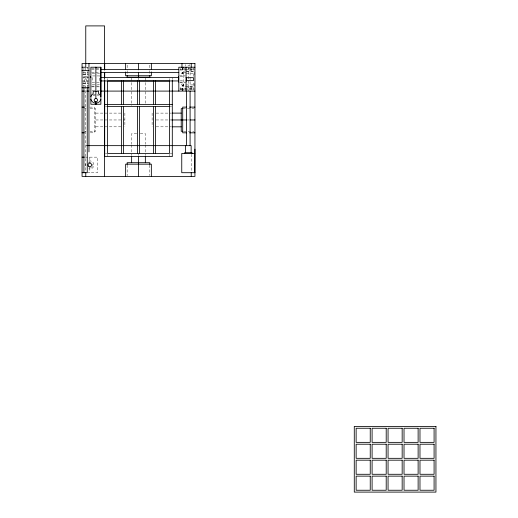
<?xml version="1.0" encoding="UTF-8"?>
<svg xmlns="http://www.w3.org/2000/svg" width="518" height="518" viewBox="0 0 518 518"><rect width="100%" height="100%" fill="white"/><g stroke="black" fill="none" stroke-linecap="round" stroke-linejoin="round"><path stroke-width="0.39" stroke-dasharray="2.59 1.94" d="M182.893 90.721C184.207 88.248 180.853 88.209 182.155 90.721L182.232 88.863L186.046 88.889M182.886 85.93L182.886 85.166L182.893 85.93L186.046 85.93M182.148 88.889L182.161 90.721M182.841 85.949L182.181 85.943L182.181 85.166L182.2 85.949L180.147 85.93M182.893 67.631L182.893 69.464L182.161 69.477L186.046 69.464M182.88 72.416L182.181 72.41L182.155 73.187L182.2 72.403L180.147 72.429M85.761 67.23L88.164 67.23M183.573 68.544L193.823 68.544M91.615 68.713L99.43 68.713M181.196 69.289L193.046 69.289M91.615 69.451L99.754 69.464M179.927 70.027L193.823 70.027M186.046 71.342L194.198 71.342L194.198 76.496M82.828 72.429L88.196 72.429M91.686 72.429L94.911 72.429M95.72 72.429L99.754 72.429M186.046 72.429L182.893 72.429L182.886 73.187M186.046 73.439L194.198 73.439M92.172 73.582L95.131 73.582M97.358 73.582L99.579 73.582M82.763 74.359L88.028 74.359M82.763 74.547L88.41 74.547M179.616 75.842L185.23 75.842M180.18 76.288L184.861 76.288M82.718 77.324L84.693 77.324M86.325 77.324L88.96 77.324M180.303 80.666L182.53 80.666M82.058 81.028L84.693 81.028M86.325 81.028L88.96 81.028M180.18 82.064L186.415 82.064M179.616 82.511L185.23 82.511M82.763 83.249L88.41 83.249M82.763 83.437L88.028 83.437M92.172 84.583L95.131 84.583M97.293 84.583L99.43 84.583M186.046 84.92L194.198 84.92M82.828 85.93L88.96 85.93M91.615 86.117L95.163 86.117M95.875 86.117L99.43 86.117M91.615 86.856L95.163 86.856M97.293 86.856L99.43 86.856M186.046 87.011L194.198 87.011L194.198 81.857M179.927 88.313L193.823 88.313M181.196 89.051L193.046 89.051M179.927 89.789L193.823 89.789M92.172 90.223L95.131 90.223M97.293 90.223L99.43 90.223M93.039 94.541L95.875 94.541M97.293 94.541L98.718 94.541M93.039 95.28L95.163 95.28M97.293 95.28L98.718 95.28M105.394 106.384L106.799 106.384M170.195 106.384L171.6 106.384M89.698 107.109L94.289 107.109L94.289 132.822L89.698 132.822M84.479 108.638L86.092 108.638M90.126 108.638L95.765 108.638L95.765 131.294L90.126 131.294M182.841 108.638L194.127 108.638M95.765 113.112L120.836 113.112M156.158 113.112L171.523 113.112M95.765 119.962L120.836 119.962M123.459 119.962L124.877 119.962M156.158 119.962L171.879 119.962M187.781 119.962L189.368 119.962M95.765 126.819L120.836 126.819M156.158 126.819L171.523 126.819M84.479 131.294L86.092 131.294M183.644 131.294L194.127 131.294M136.726 133.586L131.643 133.586L131.643 144.095M140.268 133.586L145.351 133.586L145.351 144.095M105.394 153.419L106.799 153.419M170.195 153.419L172.3 153.419M85.166 157.148L97.611 157.148L97.611 172.701L87.801 172.701M182.232 69.496L182.226 67.631L182.187 69.483M193.823 87.568L193.823 88.002M193.454 76.431L193.454 71.756L183.281 71.756L183.281 86.564L193.454 86.564L193.454 81.889M191.291 67.981L191.291 71.756M191.291 86.564L191.291 90.339M191.233 154.247L191.233 171.898M190.093 68.026L190.093 90.294M189.808 64.64L189.808 65.378L186.843 65.378L186.843 64.64M188.325 67.23L188.325 91.09M185.735 64.64L185.735 66.116M182.783 67.631L182.783 69.503M182.783 72.39L182.88 73.187M182.88 85.166L182.783 85.962M182.88 90.721L182.614 88.843M182.705 67.631L182.705 69.509M182.705 72.384L182.705 73.187M182.705 85.166L182.705 85.969M182.614 67.631L182.614 69.509M182.614 72.384L182.614 73.187M182.614 85.166L182.614 85.975M182.517 67.631L182.517 69.516M182.517 72.378L182.517 73.187M182.517 85.166L182.517 85.975M182.517 88.843L182.517 90.721M182.427 67.631L182.427 69.509M182.427 72.384L182.427 73.187M182.427 85.166L182.427 85.975M182.427 88.843L182.427 90.721M182.258 67.631L182.258 69.503M182.336 72.384L182.258 73.187M182.336 85.166L182.336 85.969M182.336 88.85L182.258 90.721M180.471 87.568L180.471 88.002M172.3 77.823L172.3 79.416M169.496 78.626L169.496 80.219M169.496 154.215L169.496 156.604M152.117 113.112L152.117 126.819M149.825 65.138L149.825 69.975M149.825 70.785L149.825 74.819M149.825 165.112L149.825 175.596M145.351 78.043L145.351 103.917M145.351 144.904L145.351 155.419M138.494 78.043L138.494 80.471M138.494 153.801L138.494 155.419M131.643 78.043L131.643 105.536M131.643 144.904L131.643 155.419M127.169 65.138L127.169 69.975M127.169 70.785L127.169 74.819M127.169 165.112L127.169 175.596M124.877 113.112L124.877 126.819M107.498 78.626L107.498 80.219M107.498 154.215L107.498 156.604M104.694 77.823L104.694 79.416M104.571 78.037L104.571 79.649M89.834 157.148L89.834 163.157M89.834 167.748L89.834 172.701M87.251 67.23L87.251 69.231M87.251 71.322L87.251 87.037M85.761 67.897L85.761 171.898M83.916 67.897L83.916 70.565M83.916 71.322L83.916 87.037M88.779 160.988A4.073 4.073 0 0 1 93.907 164.925A4.073 4.073 0 0 1 88.779 168.862M85.897 165.98A4.073 4.073 0 0 1 85.897 163.869M92.56 164.193A2.823 2.823 0 0 1 92.56 165.656M92.282 166.336A2.823 2.823 0 0 1 91.246 167.366M90.566 167.651A2.823 2.823 0 0 1 89.102 167.651M88.423 162.477A2.823 2.823 0 0 1 91.246 162.477M183.443 73.187L181.591 73.187L181.591 74.301L183.443 74.301L183.443 73.187M99.579 75.932L92.172 75.932L92.172 82.226L99.579 82.226L99.579 75.932M86.325 76.509L84.693 76.509L84.693 81.844L86.325 81.844L86.325 76.509M183.443 84.058L181.591 84.058L181.591 85.166L183.443 85.166L183.443 84.058"/><path stroke-width="0.78" d="M95.875 101.858L95.875 104.26L95.875 103.153M100.874 67.23L100.874 104.26L90.877 104.26L90.877 67.23L100.874 67.23L100.874 96.601L100.362 95.377L98.575 93.564L98.575 91.304L93.169 91.304L93.169 93.564L91.382 95.377L90.877 96.601M100.874 99.333L100.362 100.557A5.186 5.186 0 0 1 91.382 100.557L90.877 99.333M82.058 67.23L85.761 67.23L85.761 25.9L104.571 25.9L104.571 69.975M194.936 67.23L178.82 67.23L178.82 91.09M100.557 69.464L178.82 69.464M82.058 70.565L88.96 70.565M100.557 72.429L178.82 72.429M100.874 77.415L178.626 77.415M90.877 77.467L90.443 77.467L90.443 76.392M186.046 77.681L193.454 77.681L193.454 80.64L186.046 80.64M100.874 80.944L178.626 80.944M82.058 87.756L88.96 87.756M82.058 91.09L84.356 91.09M86.661 91.09L88.96 91.09M100.874 91.09L194.936 91.09M104.694 104.532L172.3 104.532M107.498 106.384L169.496 106.384M82.058 107.109L84.35 107.109M186.532 107.109L182.705 107.109L182.705 132.822L186.532 132.822M189.588 107.109L194.936 107.109M182.841 108.638L181.229 108.638L181.229 131.294L182.841 131.294M172.332 113.112L181.229 113.112M171.879 119.962L186.985 119.962M190.164 119.962L194.936 119.962M172.332 126.819L181.229 126.819M82.058 132.822L84.35 132.822M189.588 132.822L194.936 132.822M86.571 145.649L191.148 145.649L191.148 152.7M194.936 149.178L194.787 172.701M194.787 153.445L181.753 153.445L181.753 172.701L194.936 172.701M82.058 157.148L84.389 157.148M82.058 172.701L87.251 172.701L87.251 87.756M193.823 68.9L193.823 69.671M193.823 88.669L193.823 89.433M192.023 153.445L192.023 152.7L184.628 152.7L184.628 153.445M191.233 63.526L191.233 67.23M191.233 172.701L191.233 176.405M190.093 91.09L190.093 145.649M186.564 91.09L186.564 145.649M186.415 77.732L186.415 81.222M186.046 67.23L186.046 91.09M185.502 145.649L185.502 152.7M183.074 67.23L183.074 67.631M181.973 63.526L181.967 67.631M180.471 68.9L180.471 69.671M180.471 88.669L180.471 89.433M178.626 76.288L178.626 82.064M172.3 80.212L172.3 156.604L104.694 156.604L104.694 80.251M155.387 81.015L155.387 104.532M155.387 106.384L155.387 153.419M153.535 81.015L153.535 104.532M153.535 106.384L153.535 153.419M151.353 63.526L151.353 69.639M151.353 71.931L151.353 75.757L125.641 75.757L125.641 71.931M151.353 176.405L151.353 164.174L125.641 164.174L125.641 176.405M149.825 75.622L149.825 77.234L127.169 77.234L127.169 75.622M149.825 164.31L149.825 162.697L127.169 162.697L127.169 164.31M145.351 156.229L145.351 162.697M139.42 81.015L139.42 104.532M139.42 106.384L139.42 153.419M138.494 63.526L138.494 69.878M138.494 72.267L138.494 77.823M138.494 156.604L138.494 176.405M137.574 81.015L137.574 104.532M137.574 106.384L137.574 153.419M131.643 156.229L131.643 162.697M125.641 63.526L125.641 69.639M123.459 81.015L123.459 104.532M123.459 106.384L123.459 153.419M121.607 81.015L121.607 104.532M121.607 106.384L121.607 153.419M104.694 63.526L104.694 69.878M104.694 72.267L104.694 77.823M104.571 72.397L104.571 77.234M104.571 80.458L104.571 176.405M95.875 67.936L95.875 67.23L95.875 98.524M88.96 63.526L88.96 151.878M85.761 172.701L85.761 176.405M83.916 87.756L83.916 172.701M194.936 63.526L82.058 63.526L82.058 176.405L194.936 176.405L194.936 63.526M169.496 81.015L107.498 81.015L107.498 153.419L169.496 153.419L169.496 81.015M435.942 426.405L354.286 426.405L354.286 492.1L435.942 492.1L435.942 426.405M370.247 428.256L356.138 428.256L356.138 442.366L370.247 442.366L370.247 428.256M386.208 428.256L372.099 428.256L372.099 442.366L386.208 442.366L386.208 428.256M402.169 428.256L388.06 428.256L388.06 442.366L402.169 442.366L402.169 428.256M418.13 428.256L404.021 428.256L404.021 442.366L418.13 442.366L418.13 428.256M434.09 428.256L419.981 428.256L419.981 442.366L434.09 442.366L434.09 428.256M370.247 444.217L356.138 444.217L356.138 458.326L370.247 458.326L370.247 444.217M386.208 444.217L372.099 444.217L372.099 458.326L386.208 458.326L386.208 444.217M402.169 444.217L388.06 444.217L388.06 458.326L402.169 458.326L402.169 444.217M418.13 444.217L404.021 444.217L404.021 458.326L418.13 458.326L418.13 444.217M434.09 444.217L419.981 444.217L419.981 458.326L434.09 458.326L434.09 444.217M370.247 460.178L356.138 460.178L356.138 474.287L370.247 474.287L370.247 460.178M386.208 460.178L372.099 460.178L372.099 474.287L386.208 474.287L386.208 460.178M402.169 460.178L388.06 460.178L388.06 474.287L402.169 474.287L402.169 460.178M418.13 460.178L404.021 460.178L404.021 474.287L418.13 474.287L418.13 460.178M434.09 460.178L419.981 460.178L419.981 474.287L434.09 474.287L434.09 460.178M370.247 476.139L356.138 476.139L356.138 490.248L370.247 490.248L370.247 476.139M386.208 476.139L372.099 476.139L372.099 490.248L386.208 490.248L386.208 476.139M402.169 476.139L388.06 476.139L388.06 490.248L402.169 490.248L402.169 476.139M418.13 476.139L404.021 476.139L404.021 490.248L418.13 490.248L418.13 476.139M434.09 476.139L419.981 476.139L419.981 490.248L434.09 490.248L434.09 476.139M95.04 101.632A1.664 1.664 0 0 0 97.539 100.188A1.664 1.664 0 0 0 95.04 98.744A1.664 1.664 0 0 0 95.04 101.632M88.591 166.168A1.761 1.761 0 0 0 91.537 165.378A1.761 1.761 0 0 0 89.381 163.222A1.761 1.761 0 0 0 88.591 166.168"/></g></svg>
